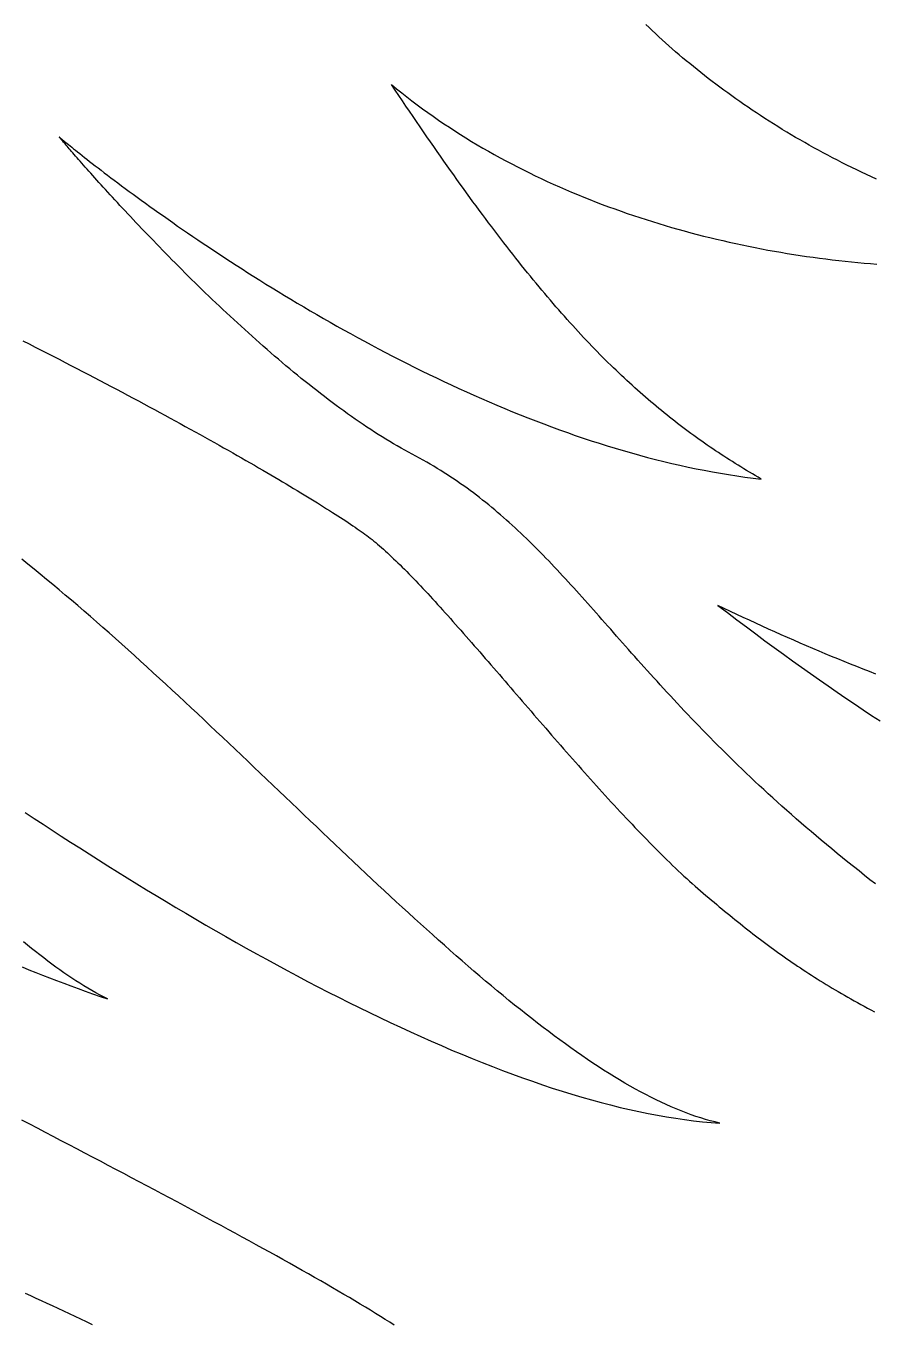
# Model space of a CAD drawing. Extents: x 5 to 105, y 2 to 136.
# Drawn here: x 66.78 to 73.09, y 69.53 to 79.2 of the extents above; entities that cross this region are included whole.
import ezdxf

# ---------------------------------------------------------------- set-up
doc = ezdxf.new("R2010")
doc.units = 0
doc.layers.get('0').update_dxf_attribs({"linetype": 'CONTINUOUS'})

msp = doc.modelspace()

# ---------------------------------------------------------------- linework, layer by layer
at = {"color": 7}
for points in [[(73.1193, 78.0607, 0), (73.0821, 78.0775, 0), (73.0452, 78.0946, 0), (73.0085, 78.1118, 0), (72.972, 78.1292, 0), (72.9357, 78.1468, 0), (72.8997, 78.1645, 0), (72.8638, 78.1825, 0), (72.8281, 78.2007, 0), (72.7927, 78.219, 0), (72.7574, 78.2375, 0), (72.7224, 78.2561, 0), (72.6876, 78.275, 0), (72.6531, 78.294, 0), (72.6187, 78.3131, 0), (72.5846, 78.3324, 0), (72.5507, 78.3519, 0), (72.517, 78.3715, 0), (72.4836, 78.3912, 0), (72.4504, 78.4111, 0), (72.4174, 78.4312, 0), (72.3847, 78.4513, 0), (72.3522, 78.4716, 0), (72.3199, 78.492, 0), (72.2879, 78.5126, 0), (72.2561, 78.5332, 0), (72.2246, 78.554, 0), (72.1933, 78.5749, 0), (72.1622, 78.5958, 0), (72.1314, 78.6169, 0), (72.1009, 78.6381, 0), (72.0706, 78.6594, 0), (72.0406, 78.6808, 0), (72.0108, 78.7023, 0), (71.9813, 78.7238, 0), (71.952, 78.7454, 0), (71.923, 78.7672, 0), (71.8943, 78.7889, 0), (71.8658, 78.8108, 0), (71.8376, 78.8327, 0), (71.8097, 78.8547, 0), (71.782, 78.8767, 0), (71.7546, 78.8988, 0), (71.7275, 78.921, 0), (71.7007, 78.9432, 0), (71.6741, 78.9654, 0), (71.6478, 78.9877, 0), (71.6218, 79.01, 0), (71.5961, 79.0324, 0), (71.5706, 79.0548, 0), (71.5455, 79.0772, 0), (71.5206, 79.0996, 0), (71.496, 79.1221, 0), (71.4717, 79.1446, 0), (71.4477, 79.167, 0), (71.424, 79.1895, 0), (71.4006, 79.212, 0)], [(72.2597, 75.8242, 0), (72.2379, 75.8369, 0), (72.2162, 75.8496, 0), (72.1946, 75.8624, 0), (72.173, 75.8752, 0), (72.1515, 75.8881, 0), (72.1301, 75.9011, 0), (72.1088, 75.9141, 0), (72.0876, 75.9272, 0), (72.0664, 75.9404, 0), (72.0454, 75.9537, 0), (72.0244, 75.967, 0), (72.0034, 75.9804, 0), (71.9825, 75.9939, 0), (71.9617, 76.0075, 0), (71.941, 76.0212, 0), (71.9203, 76.035, 0), (71.8996, 76.0489, 0), (71.8791, 76.0628, 0), (71.8585, 76.0769, 0), (71.8381, 76.0911, 0), (71.8177, 76.1054, 0), (71.7973, 76.1198, 0), (71.777, 76.1343, 0), (71.7567, 76.1489, 0), (71.7364, 76.1636, 0), (71.7162, 76.1785, 0), (71.6961, 76.1935, 0), (71.6759, 76.2086, 0), (71.6558, 76.2238, 0), (71.6358, 76.2392, 0), (71.6157, 76.2547, 0), (71.5957, 76.2703, 0), (71.5757, 76.2861, 0), (71.5557, 76.302, 0), (71.5358, 76.318, 0), (71.5159, 76.3342, 0), (71.496, 76.3506, 0), (71.4761, 76.3671, 0), (71.4562, 76.3837, 0), (71.4363, 76.4006, 0), (71.4164, 76.4175, 0), (71.3966, 76.4347, 0), (71.3767, 76.452, 0), (71.3568, 76.4694, 0), (71.337, 76.4871, 0), (71.3171, 76.5049, 0), (71.2972, 76.5229, 0), (71.2774, 76.541, 0), (71.2575, 76.5594, 0), (71.2376, 76.5779, 0), (71.2177, 76.5966, 0), (71.1977, 76.6155, 0), (71.1778, 76.6346, 0), (71.1578, 76.6539, 0), (71.1379, 76.6734, 0), (71.1178, 76.6931, 0), (71.0978, 76.7129, 0), (71.0777, 76.733, 0), (71.0576, 76.7533, 0), (71.0375, 76.7738, 0), (71.0174, 76.7946, 0), (70.9972, 76.8155, 0), (70.9769, 76.8367, 0), (70.9566, 76.858, 0), (70.9363, 76.8796, 0), (70.9159, 76.9014, 0), (70.8955, 76.9235, 0), (70.8751, 76.9458, 0), (70.8545, 76.9683, 0), (70.834, 76.9911, 0), (70.8134, 77.014, 0), (70.7927, 77.0373, 0), (70.7719, 77.0608, 0), (70.7511, 77.0845, 0), (70.7302, 77.1085, 0), (70.7093, 77.1327, 0), (70.6883, 77.1572, 0), (70.6672, 77.1819, 0), (70.6461, 77.2069, 0), (70.6249, 77.2322, 0), (70.6036, 77.2577, 0), (70.5822, 77.2835, 0), (70.5607, 77.3096, 0), (70.5392, 77.3359, 0), (70.5176, 77.3625, 0), (70.4958, 77.3894, 0), (70.474, 77.4166, 0), (70.4521, 77.4441, 0), (70.4301, 77.4718, 0), (70.4081, 77.4998, 0), (70.3859, 77.5282, 0), (70.3636, 77.5568, 0), (70.3412, 77.5857, 0), (70.3187, 77.6149, 0), (70.2961, 77.6445, 0), (70.2734, 77.6743, 0), (70.2506, 77.7044, 0), (70.2277, 77.7349, 0), (70.2046, 77.7656, 0), (70.1815, 77.7967, 0), (70.1582, 77.8281, 0), (70.1348, 77.8598, 0), (70.1113, 77.8919, 0), (70.0876, 77.9242, 0), (70.0638, 77.9569, 0), (70.0399, 77.99, 0), (70.0159, 78.0233, 0), (69.9917, 78.057, 0), (69.9674, 78.0911, 0), (69.943, 78.1254, 0), (69.9184, 78.1602, 0), (69.8937, 78.1952, 0), (69.8688, 78.2307, 0), (69.8438, 78.2664, 0), (69.8186, 78.3026, 0), (69.7933, 78.3391, 0), (69.7678, 78.3759, 0), (69.7422, 78.4131, 0), (69.7164, 78.4507, 0), (69.6905, 78.4887, 0), (69.6644, 78.527, 0), (69.6381, 78.5657, 0), (69.6117, 78.6048, 0), (69.5851, 78.6442, 0), (69.5583, 78.6841, 0), (69.5313, 78.7243, 0), (69.5042, 78.7649, 0)], [(69.5042, 78.7649, 0), (69.5418, 78.734, 0), (69.5797, 78.7035, 0), (69.618, 78.6734, 0), (69.6565, 78.6437, 0), (69.6954, 78.6143, 0), (69.7346, 78.5853, 0), (69.7741, 78.5568, 0), (69.8139, 78.5286, 0), (69.854, 78.5008, 0), (69.8944, 78.4733, 0), (69.9351, 78.4463, 0), (69.976, 78.4196, 0), (70.0173, 78.3933, 0), (70.0588, 78.3674, 0), (70.1005, 78.3418, 0), (70.1426, 78.3166, 0), (70.1849, 78.2918, 0), (70.2274, 78.2674, 0), (70.2702, 78.2433, 0), (70.3132, 78.2196, 0), (70.3564, 78.1963, 0), (70.3999, 78.1733, 0), (70.4436, 78.1507, 0), (70.4875, 78.1284, 0), (70.5316, 78.1066, 0), (70.5759, 78.085, 0), (70.6204, 78.0639, 0), (70.6652, 78.0431, 0), (70.7101, 78.0226, 0), (70.7551, 78.0025, 0), (70.8004, 77.9828, 0), (70.8458, 77.9634, 0), (70.8914, 77.9444, 0), (70.9372, 77.9257, 0), (70.9831, 77.9074, 0), (71.0292, 77.8894, 0), (71.0754, 77.8718, 0), (71.1218, 77.8545, 0), (71.1683, 77.8376, 0), (71.2149, 77.821, 0), (71.2616, 77.8047, 0), (71.3085, 77.7888, 0), (71.3555, 77.7732, 0), (71.4026, 77.758, 0), (71.4497, 77.7431, 0), (71.497, 77.7286, 0), (71.5444, 77.7143, 0), (71.5918, 77.7005, 0), (71.6394, 77.6869, 0), (71.687, 77.6737, 0), (71.7347, 77.6608, 0), (71.7824, 77.6483, 0), (71.8302, 77.636, 0), (71.8781, 77.6241, 0), (71.926, 77.6126, 0), (71.9739, 77.6013, 0), (72.0219, 77.5904, 0), (72.0699, 77.5798, 0), (72.118, 77.5695, 0), (72.166, 77.5596, 0), (72.2141, 77.55, 0), (72.2622, 77.5406, 0), (72.3103, 77.5316, 0), (72.3584, 77.523, 0), (72.4065, 77.5146, 0), (72.4545, 77.5065, 0), (72.5026, 77.4988, 0), (72.5506, 77.4914, 0), (72.5986, 77.4842, 0), (72.6466, 77.4774, 0), (72.6945, 77.4709, 0), (72.7424, 77.4647, 0), (72.7902, 77.4588, 0), (72.838, 77.4533, 0), (72.8857, 77.448, 0), (72.9334, 77.443, 0), (72.981, 77.4383, 0), (73.0285, 77.4339, 0), (73.0759, 77.4298, 0), (73.1232, 77.4261, 0)], [(69.6584, 76.0092, 0), (69.6307, 76.024, 0), (69.6028, 76.0392, 0), (69.5749, 76.0548, 0), (69.5469, 76.0708, 0), (69.5187, 76.0872, 0), (69.4905, 76.1039, 0), (69.4623, 76.1211, 0), (69.4339, 76.1386, 0), (69.4055, 76.1564, 0), (69.377, 76.1746, 0), (69.3485, 76.1931, 0), (69.3199, 76.212, 0), (69.2913, 76.2312, 0), (69.2626, 76.2506, 0), (69.2339, 76.2704, 0), (69.2052, 76.2905, 0), (69.1764, 76.3109, 0), (69.1476, 76.3315, 0), (69.1189, 76.3524, 0), (69.09, 76.3736, 0), (69.0612, 76.395, 0), (69.0324, 76.4167, 0), (69.0036, 76.4386, 0), (68.9748, 76.4607, 0), (68.9461, 76.4831, 0), (68.9173, 76.5056, 0), (68.8886, 76.5284, 0), (68.8599, 76.5514, 0), (68.8312, 76.5745, 0), (68.8026, 76.5978, 0), (68.774, 76.6213, 0), (68.7455, 76.6449, 0), (68.717, 76.6687, 0), (68.6886, 76.6927, 0), (68.6603, 76.7167, 0), (68.632, 76.7409, 0), (68.6039, 76.7652, 0), (68.5758, 76.7897, 0), (68.5477, 76.8142, 0), (68.5198, 76.8388, 0), (68.492, 76.8635, 0), (68.4643, 76.8883, 0), (68.4366, 76.9131, 0), (68.4091, 76.938, 0), (68.3818, 76.9629, 0), (68.3545, 76.9879, 0), (68.3274, 77.013, 0), (68.3004, 77.038, 0), (68.2735, 77.0631, 0), (68.2468, 77.0881, 0), (68.2202, 77.1132, 0), (68.1938, 77.1383, 0), (68.1676, 77.1633, 0), (68.1415, 77.1883, 0), (68.1155, 77.2133, 0), (68.0898, 77.2382, 0), (68.0642, 77.2631, 0), (68.0389, 77.2879, 0), (68.0137, 77.3127, 0), (67.9887, 77.3374, 0), (67.9639, 77.362, 0), (67.9393, 77.3865, 0), (67.9149, 77.4109, 0), (67.8907, 77.4351, 0), (67.8668, 77.4593, 0), (67.8431, 77.4834, 0), (67.8196, 77.5073, 0), (67.7963, 77.531, 0), (67.7733, 77.5546, 0), (67.7506, 77.5781, 0), (67.728, 77.6014, 0), (67.7058, 77.6245, 0), (67.6838, 77.6474, 0), (67.6621, 77.6701, 0), (67.6406, 77.6926, 0), (67.6194, 77.7149, 0), (67.5985, 77.737, 0), (67.5779, 77.7589, 0), (67.5576, 77.7805, 0), (67.5376, 77.8018, 0), (67.5178, 77.823, 0), (67.4984, 77.8438, 0), (67.4793, 77.8644, 0), (67.4606, 77.8847, 0), (67.4421, 77.9047, 0), (67.424, 77.9245, 0), (67.4062, 77.9439, 0), (67.3887, 77.963, 0), (67.3716, 77.9818, 0), (67.3548, 78.0002, 0), (67.3384, 78.0183, 0), (67.3224, 78.0361, 0), (67.3067, 78.0535, 0), (67.2914, 78.0706, 0), (67.2764, 78.0872, 0), (67.2618, 78.1035, 0), (67.2477, 78.1195, 0), (67.2339, 78.135, 0), (67.2205, 78.1501, 0), (67.2075, 78.1648, 0), (67.1949, 78.179, 0), (67.1827, 78.1929, 0), (67.1709, 78.2063, 0), (67.1596, 78.2192, 0), (67.1486, 78.2317, 0), (67.1382, 78.2438, 0), (67.1281, 78.2553, 0), (67.1185, 78.2664, 0), (67.1093, 78.277, 0), (67.1006, 78.2871, 0), (67.0923, 78.2966, 0), (67.0845, 78.3057, 0), (67.0772, 78.3142, 0), (67.0703, 78.3223, 0), (67.0639, 78.3297, 0), (67.058, 78.3366, 0), (67.0526, 78.343, 0), (67.0477, 78.3488, 0), (67.0432, 78.354, 0), (67.0393, 78.3587, 0), (67.0359, 78.3627, 0), (67.033, 78.3662, 0), (67.0306, 78.369, 0), (67.0287, 78.3712, 0), (67.0274, 78.3728, 0), (67.0266, 78.3738, 0), (67.0263, 78.3741, 0)], [(67.0263, 78.3741, 0), (67.0268, 78.3737, 0), (67.0283, 78.3724, 0), (67.0307, 78.3704, 0), (67.0342, 78.3675, 0), (67.0386, 78.3639, 0), (67.0439, 78.3594, 0), (67.0502, 78.3542, 0), (67.0574, 78.3482, 0), (67.0656, 78.3415, 0), (67.0747, 78.3341, 0), (67.0847, 78.326, 0), (67.0955, 78.3171, 0), (67.1073, 78.3076, 0), (67.12, 78.2973, 0), (67.1336, 78.2864, 0), (67.148, 78.2749, 0), (67.1633, 78.2627, 0), (67.1795, 78.2499, 0), (67.1965, 78.2364, 0), (67.2143, 78.2224, 0), (67.233, 78.2077, 0), (67.2525, 78.1925, 0), (67.2728, 78.1767, 0), (67.2939, 78.1604, 0), (67.3158, 78.1435, 0), (67.3385, 78.126, 0), (67.362, 78.1081, 0), (67.3863, 78.0897, 0), (67.4113, 78.0707, 0), (67.4371, 78.0513, 0), (67.4636, 78.0314, 0), (67.4909, 78.0111, 0), (67.5189, 77.9903, 0), (67.5476, 77.969, 0), (67.5771, 77.9474, 0), (67.6072, 77.9253, 0), (67.6381, 77.9029, 0), (67.6697, 77.8801, 0), (67.7019, 77.8569, 0), (67.7348, 77.8333, 0), (67.7684, 77.8094, 0), (67.8026, 77.7852, 0), (67.8375, 77.7606, 0), (67.8731, 77.7357, 0), (67.9092, 77.7106, 0), (67.946, 77.6851, 0), (67.9834, 77.6594, 0), (68.0215, 77.6335, 0), (68.0601, 77.6072, 0), (68.0993, 77.5808, 0), (68.1391, 77.5541, 0), (68.1795, 77.5272, 0), (68.2205, 77.5002, 0), (68.262, 77.4729, 0), (68.3041, 77.4455, 0), (68.3467, 77.4179, 0), (68.3899, 77.3901, 0), (68.4336, 77.3623, 0), (68.4778, 77.3343, 0), (68.5225, 77.3062, 0), (68.5677, 77.278, 0), (68.6134, 77.2497, 0), (68.6597, 77.2213, 0), (68.7064, 77.1929, 0), (68.7535, 77.1645, 0), (68.8011, 77.136, 0), (68.8492, 77.1074, 0), (68.8978, 77.0789, 0), (68.9467, 77.0504, 0), (68.9961, 77.0219, 0), (69.046, 76.9934, 0), (69.0962, 76.9649, 0), (69.1469, 76.9365, 0), (69.1979, 76.9082, 0), (69.2493, 76.88, 0), (69.3012, 76.8518, 0), (69.3533, 76.8237, 0), (69.4059, 76.7958, 0), (69.4588, 76.768, 0), (69.5121, 76.7403, 0), (69.5657, 76.7127, 0), (69.6196, 76.6854, 0), (69.6739, 76.6582, 0), (69.7285, 76.6312, 0), (69.7834, 76.6044, 0), (69.8386, 76.5778, 0), (69.8941, 76.5514, 0), (69.9498, 76.5253, 0), (70.0059, 76.4994, 0), (70.0622, 76.4738, 0), (70.1188, 76.4484, 0), (70.1756, 76.4234, 0), (70.2327, 76.3986, 0), (70.29, 76.3742, 0), (70.3475, 76.3501, 0), (70.4053, 76.3263, 0), (70.4632, 76.3029, 0), (70.5214, 76.2798, 0), (70.5798, 76.2571, 0), (70.6383, 76.2348, 0), (70.697, 76.2129, 0), (70.7559, 76.1914, 0), (70.815, 76.1704, 0), (70.8742, 76.1497, 0), (70.9335, 76.1296, 0), (70.993, 76.1098, 0), (71.0527, 76.0906, 0), (71.1124, 76.0718, 0), (71.1723, 76.0536, 0), (71.2322, 76.0358, 0), (71.2923, 76.0186, 0), (71.3524, 76.0019, 0), (71.4127, 75.9857, 0), (71.473, 75.9702, 0), (71.5333, 75.9552, 0), (71.5938, 75.9407, 0), (71.6542, 75.9269, 0), (71.7147, 75.9137, 0), (71.7753, 75.9011, 0), (71.8358, 75.8891, 0), (71.8964, 75.8778, 0), (71.957, 75.8672, 0), (72.0176, 75.8572, 0), (72.0781, 75.8479, 0), (72.1387, 75.8393, 0), (72.1992, 75.8314, 0), (72.2597, 75.8242, 0)], [(66.7561, 76.854, 0), (66.8016, 76.831, 0), (66.8469, 76.808, 0), (66.892, 76.7851, 0), (66.9368, 76.7623, 0), (66.9814, 76.7395, 0), (67.0257, 76.7167, 0), (67.0697, 76.694, 0), (67.1136, 76.6714, 0), (67.1571, 76.6488, 0), (67.2004, 76.6264, 0), (67.2434, 76.604, 0), (67.2861, 76.5816, 0), (67.3286, 76.5594, 0), (67.3707, 76.5372, 0), (67.4126, 76.5151, 0), (67.4542, 76.4932, 0), (67.4955, 76.4713, 0), (67.5365, 76.4495, 0), (67.5772, 76.4278, 0), (67.6175, 76.4062, 0), (67.6576, 76.3847, 0), (67.6973, 76.3633, 0), (67.7367, 76.342, 0), (67.7758, 76.3209, 0), (67.8146, 76.2998, 0), (67.853, 76.2789, 0), (67.891, 76.2581, 0), (67.9288, 76.2374, 0), (67.9661, 76.2169, 0), (68.0032, 76.1965, 0), (68.0398, 76.1762, 0), (68.0761, 76.1561, 0), (68.1121, 76.1361, 0), (68.1476, 76.1162, 0), (68.1828, 76.0965, 0), (68.2176, 76.077, 0), (68.252, 76.0576, 0), (68.2861, 76.0384, 0), (68.3197, 76.0193, 0), (68.3529, 76.0004, 0), (68.3858, 75.9816, 0), (68.4182, 75.963, 0), (68.4502, 75.9446, 0), (68.4818, 75.9264, 0), (68.513, 75.9083, 0), (68.5438, 75.8905, 0), (68.5741, 75.8728, 0), (68.604, 75.8553, 0), (68.6335, 75.838, 0), (68.6625, 75.8208, 0), (68.6911, 75.8039, 0), (68.7192, 75.7872, 0), (68.7469, 75.7707, 0), (68.7741, 75.7544, 0), (68.8008, 75.7383, 0), (68.8271, 75.7224, 0), (68.8529, 75.7067, 0), (68.8782, 75.6912, 0), (68.9031, 75.676, 0), (68.9274, 75.661, 0), (68.9513, 75.6462, 0), (68.9747, 75.6316, 0), (68.9976, 75.6173, 0), (69.02, 75.6032, 0), (69.0418, 75.5893, 0), (69.0632, 75.5757, 0), (69.084, 75.5623, 0), (69.1044, 75.5492, 0), (69.1242, 75.5364, 0), (69.1434, 75.5238, 0), (69.1622, 75.5114, 0), (69.1804, 75.4993, 0), (69.198, 75.4875, 0), (69.2151, 75.4759, 0), (69.2317, 75.4646, 0), (69.2477, 75.4536, 0), (69.2631, 75.4428, 0), (69.278, 75.4324, 0), (69.2923, 75.4222, 0), (69.3061, 75.4123, 0), (69.3192, 75.4027, 0)], [(72.9486, 72.935, 0), (72.9073, 72.968, 0), (72.8665, 73.0009, 0), (72.8263, 73.0336, 0), (72.7865, 73.0662, 0), (72.7473, 73.0986, 0), (72.7085, 73.1309, 0), (72.6702, 73.1632, 0), (72.6324, 73.1952, 0), (72.5951, 73.2272, 0), (72.5582, 73.259, 0), (72.5218, 73.2907, 0), (72.4858, 73.3222, 0), (72.4503, 73.3537, 0), (72.4152, 73.385, 0), (72.3805, 73.4161, 0), (72.3462, 73.4472, 0), (72.3124, 73.4781, 0), (72.279, 73.5089, 0), (72.246, 73.5395, 0), (72.2133, 73.57, 0), (72.1811, 73.6004, 0), (72.1493, 73.6306, 0), (72.1178, 73.6608, 0), (72.0867, 73.6907, 0), (72.056, 73.7206, 0), (72.0256, 73.7503, 0), (71.9956, 73.7799, 0), (71.9659, 73.8093, 0), (71.9366, 73.8386, 0), (71.9076, 73.8678, 0), (71.8789, 73.8969, 0), (71.8505, 73.9258, 0), (71.8225, 73.9545, 0), (71.7947, 73.9832, 0), (71.7673, 74.0117, 0), (71.7402, 74.04, 0), (71.7133, 74.0682, 0), (71.6867, 74.0963, 0), (71.6604, 74.1243, 0), (71.6344, 74.1521, 0), (71.6086, 74.1798, 0), (71.5831, 74.2073, 0), (71.5578, 74.2347, 0), (71.5328, 74.2619, 0), (71.508, 74.2891, 0), (71.4834, 74.316, 0), (71.4591, 74.3429, 0), (71.4349, 74.3696, 0), (71.411, 74.3961, 0), (71.3873, 74.4225, 0), (71.3638, 74.4488, 0), (71.3405, 74.4749, 0), (71.3173, 74.5009, 0), (71.2943, 74.5268, 0), (71.2715, 74.5525, 0), (71.2489, 74.578, 0), (71.2264, 74.6035, 0), (71.2041, 74.6287, 0), (71.1819, 74.6539, 0), (71.1599, 74.6789, 0), (71.138, 74.7037, 0), (71.1162, 74.7284, 0), (71.0945, 74.7529, 0), (71.0729, 74.7774, 0), (71.0515, 74.8016, 0), (71.0301, 74.8257, 0), (71.0089, 74.8497, 0), (70.9877, 74.8735, 0), (70.9666, 74.8972, 0), (70.9456, 74.9207, 0), (70.9247, 74.9441, 0), (70.9038, 74.9674, 0), (70.8829, 74.9904, 0), (70.8621, 75.0134, 0), (70.8414, 75.0362, 0), (70.8207, 75.0588, 0), (70.8, 75.0813, 0), (70.7793, 75.1037, 0), (70.7587, 75.1259, 0), (70.738, 75.1479, 0), (70.7174, 75.1698, 0), (70.6968, 75.1915, 0), (70.6761, 75.2131, 0), (70.6554, 75.2346, 0), (70.6347, 75.2559, 0), (70.614, 75.277, 0), (70.5932, 75.298, 0), (70.5724, 75.3188, 0), (70.5516, 75.3395, 0), (70.5307, 75.36, 0), (70.5097, 75.3804, 0), (70.4887, 75.4006, 0), (70.4675, 75.4207, 0), (70.4463, 75.4406, 0), (70.4251, 75.4604, 0), (70.4037, 75.48, 0), (70.3822, 75.4994, 0), (70.3606, 75.5187, 0), (70.3389, 75.5378, 0), (70.3171, 75.5568, 0), (70.2951, 75.5757, 0), (70.273, 75.5943, 0), (70.2508, 75.6128, 0), (70.2284, 75.6312, 0), (70.2059, 75.6494, 0), (70.1832, 75.6674, 0), (70.1604, 75.6853, 0), (70.1373, 75.703, 0), (70.1141, 75.7206, 0), (70.0907, 75.738, 0), (70.0671, 75.7552, 0), (70.0434, 75.7723, 0), (70.0194, 75.7892, 0), (69.9952, 75.806, 0), (69.9708, 75.8226, 0), (69.9461, 75.8391, 0), (69.9213, 75.8553, 0), (69.8961, 75.8715, 0), (69.8708, 75.8874, 0), (69.8452, 75.9032, 0), (69.8193, 75.9189, 0), (69.7932, 75.9343, 0), (69.7668, 75.9496, 0), (69.7401, 75.9648, 0), (69.7132, 75.9798, 0), (69.686, 75.9946, 0), (69.6584, 76.0092, 0)], [(69.3192, 75.4027, 0), (69.3322, 75.393, 0), (69.3454, 75.3829, 0), (69.3588, 75.3723, 0), (69.3724, 75.3614, 0), (69.3863, 75.35, 0), (69.4003, 75.3383, 0), (69.4145, 75.3261, 0), (69.429, 75.3136, 0), (69.4436, 75.3006, 0), (69.4584, 75.2873, 0), (69.4735, 75.2736, 0), (69.4887, 75.2596, 0), (69.5041, 75.2452, 0), (69.5197, 75.2304, 0), (69.5354, 75.2153, 0), (69.5514, 75.1998, 0), (69.5675, 75.184, 0), (69.5838, 75.1679, 0), (69.6003, 75.1514, 0), (69.6169, 75.1346, 0), (69.6337, 75.1175, 0), (69.6507, 75.1001, 0), (69.6678, 75.0824, 0), (69.6851, 75.0644, 0), (69.7026, 75.0461, 0), (69.7202, 75.0275, 0), (69.738, 75.0087, 0), (69.7559, 74.9895, 0), (69.7739, 74.9701, 0), (69.7921, 74.9504, 0), (69.8105, 74.9305, 0), (69.829, 74.9104, 0), (69.8476, 74.8899, 0), (69.8663, 74.8693, 0), (69.8852, 74.8484, 0), (69.9043, 74.8273, 0), (69.9234, 74.8059, 0), (69.9427, 74.7844, 0), (69.9621, 74.7626, 0), (69.9816, 74.7407, 0), (70.0012, 74.7185, 0), (70.0209, 74.6962, 0), (70.0408, 74.6736, 0), (70.0607, 74.6509, 0), (70.0808, 74.628, 0), (70.101, 74.605, 0), (70.1213, 74.5817, 0), (70.1416, 74.5584, 0), (70.1621, 74.5348, 0), (70.1827, 74.5112, 0), (70.2033, 74.4874, 0), (70.2241, 74.4634, 0), (70.2449, 74.4393, 0), (70.2658, 74.4152, 0), (70.2868, 74.3909, 0), (70.3079, 74.3664, 0), (70.329, 74.3419, 0), (70.3503, 74.3173, 0), (70.3716, 74.2926, 0), (70.3929, 74.2678, 0), (70.4144, 74.2429, 0), (70.4359, 74.218, 0), (70.4574, 74.193, 0), (70.479, 74.1679, 0), (70.5007, 74.1428, 0), (70.5224, 74.1176, 0), (70.5442, 74.0923, 0), (70.566, 74.0671, 0), (70.5879, 74.0418, 0), (70.6098, 74.0165, 0), (70.6318, 73.9911, 0), (70.6538, 73.9657, 0), (70.6758, 73.9404, 0), (70.6978, 73.915, 0), (70.7199, 73.8896, 0), (70.7421, 73.8643, 0), (70.7642, 73.8389, 0), (70.7864, 73.8136, 0), (70.8086, 73.7883, 0), (70.8308, 73.763, 0), (70.853, 73.7378, 0), (70.8752, 73.7126, 0), (70.8975, 73.6874, 0), (70.9197, 73.6623, 0), (70.942, 73.6373, 0), (70.9643, 73.6123, 0), (70.9865, 73.5875, 0), (71.0088, 73.5626, 0), (71.0311, 73.5379, 0), (71.0533, 73.5133, 0), (71.0755, 73.4887, 0), (71.0978, 73.4643, 0), (71.12, 73.44, 0), (71.1422, 73.4158, 0), (71.1644, 73.3917, 0), (71.1865, 73.3677, 0), (71.2087, 73.3439, 0), (71.2308, 73.3202, 0), (71.2528, 73.2966, 0), (71.2749, 73.2732, 0), (71.2969, 73.25, 0), (71.3188, 73.2269, 0), (71.3408, 73.2039, 0), (71.3627, 73.1812, 0), (71.3845, 73.1586, 0), (71.4063, 73.1362, 0), (71.428, 73.114, 0), (71.4497, 73.092, 0), (71.4714, 73.0702, 0), (71.4929, 73.0486, 0), (71.5145, 73.0273, 0), (71.5359, 73.0061, 0), (71.5573, 72.9852, 0), (71.5786, 72.9645, 0), (71.5999, 72.944, 0), (71.621, 72.9238, 0), (71.6422, 72.9038, 0), (71.6632, 72.8841, 0), (71.6841, 72.8646, 0), (71.705, 72.8455, 0), (71.7258, 72.8265, 0), (71.7464, 72.8079, 0), (71.767, 72.7895, 0), (71.7875, 72.7715, 0), (71.808, 72.7537, 0), (71.8283, 72.7362, 0), (71.8485, 72.7191, 0)], [(71.9514, 71.0227, 0), (71.9163, 71.0309, 0), (71.8809, 71.04, 0), (71.8453, 71.05, 0), (71.8095, 71.0609, 0), (71.7734, 71.0726, 0), (71.7371, 71.0852, 0), (71.7005, 71.0986, 0), (71.6637, 71.1128, 0), (71.6267, 71.1279, 0), (71.5894, 71.1437, 0), (71.552, 71.1604, 0), (71.5143, 71.1778, 0), (71.4763, 71.196, 0), (71.4382, 71.2149, 0), (71.3998, 71.2346, 0), (71.3613, 71.255, 0), (71.3225, 71.2762, 0), (71.2835, 71.2981, 0), (71.2443, 71.3206, 0), (71.2049, 71.3439, 0), (71.1653, 71.3679, 0), (71.1255, 71.3925, 0), (71.0856, 71.4177, 0), (71.0454, 71.4437, 0), (71.005, 71.4702, 0), (70.9645, 71.4974, 0), (70.9237, 71.5252, 0), (70.8828, 71.5536, 0), (70.8417, 71.5826, 0), (70.8005, 71.6122, 0), (70.759, 71.6423, 0), (70.7174, 71.673, 0), (70.6756, 71.7043, 0), (70.6337, 71.7361, 0), (70.5916, 71.7684, 0), (70.5493, 71.8012, 0), (70.5069, 71.8346, 0), (70.4643, 71.8684, 0), (70.4216, 71.9027, 0), (70.3787, 71.9375, 0), (70.3357, 71.9727, 0), (70.2925, 72.0084, 0), (70.2492, 72.0446, 0), (70.2057, 72.0811, 0), (70.1622, 72.1181, 0), (70.1184, 72.1554, 0), (70.0746, 72.1932, 0), (70.0306, 72.2313, 0), (69.9865, 72.2699, 0), (69.9423, 72.3087, 0), (69.898, 72.348, 0), (69.8535, 72.3875, 0), (69.8089, 72.4274, 0), (69.7642, 72.4676, 0), (69.7194, 72.5081, 0), (69.6745, 72.5489, 0), (69.6295, 72.59, 0), (69.5844, 72.6314, 0), (69.5392, 72.673, 0), (69.4939, 72.7148, 0), (69.4485, 72.7569, 0), (69.403, 72.7993, 0), (69.3574, 72.8418, 0), (69.3118, 72.8845, 0), (69.266, 72.9275, 0), (69.2202, 72.9706, 0), (69.1743, 73.0139, 0), (69.1283, 73.0573, 0), (69.0823, 73.1009, 0), (69.0362, 73.1447, 0), (68.99, 73.1886, 0), (68.9437, 73.2325, 0), (68.8974, 73.2766, 0), (68.851, 73.3208, 0), (68.8046, 73.3651, 0), (68.7581, 73.4094, 0), (68.7116, 73.4538, 0), (68.665, 73.4982, 0), (68.6184, 73.5427, 0), (68.5717, 73.5872, 0), (68.525, 73.6318, 0), (68.4783, 73.6763, 0), (68.4315, 73.7208, 0), (68.3847, 73.7653, 0), (68.3378, 73.8098, 0), (68.291, 73.8542, 0), (68.2441, 73.8986, 0), (68.1972, 73.9429, 0), (68.1502, 73.9872, 0), (68.1033, 74.0314, 0), (68.0563, 74.0755, 0), (68.0093, 74.1194, 0), (67.9623, 74.1633, 0), (67.9153, 74.207, 0), (67.8683, 74.2506, 0), (67.8213, 74.294, 0), (67.7744, 74.3373, 0), (67.7274, 74.3804, 0), (67.6804, 74.4233, 0), (67.6334, 74.466, 0), (67.5864, 74.5086, 0), (67.5395, 74.5509, 0), (67.4926, 74.5929, 0), (67.4457, 74.6348, 0), (67.3988, 74.6764, 0), (67.3519, 74.7177, 0), (67.3051, 74.7587, 0), (67.2583, 74.7995, 0), (67.2115, 74.84, 0), (67.1648, 74.8801, 0), (67.1181, 74.92, 0), (67.0715, 74.9595, 0), (67.0249, 74.9987, 0), (66.9783, 75.0375, 0), (66.9318, 75.076, 0), (66.8854, 75.1141, 0), (66.839, 75.1518, 0), (66.7926, 75.1892, 0), (66.7463, 75.2261, 0)], [(73.1143, 74.3703, 0), (73.0673, 74.3885, 0), (73.0203, 74.4069, 0), (72.9733, 74.4256, 0), (72.9263, 74.4444, 0), (72.8793, 74.4634, 0), (72.8323, 74.4826, 0), (72.7852, 74.5019, 0), (72.7382, 74.5215, 0), (72.6912, 74.5413, 0), (72.6441, 74.5612, 0), (72.5971, 74.5814, 0), (72.55, 74.6017, 0), (72.503, 74.6222, 0), (72.4559, 74.6429, 0), (72.4089, 74.6638, 0), (72.3618, 74.6848, 0), (72.3147, 74.7061, 0), (72.2676, 74.7275, 0), (72.2205, 74.749, 0), (72.1734, 74.7708, 0), (72.1263, 74.7927, 0), (72.0792, 74.8148, 0), (72.0321, 74.837, 0), (71.985, 74.8595, 0), (71.9379, 74.8821, 0)], [(71.9379, 74.8821, 0), (72.0089, 74.8279, 0), (72.0795, 74.7744, 0), (72.1495, 74.7218, 0), (72.2192, 74.6699, 0), (72.2883, 74.6187, 0), (72.357, 74.5683, 0), (72.4253, 74.5187, 0), (72.4931, 74.4698, 0), (72.5604, 74.4216, 0), (72.6273, 74.3742, 0), (72.6938, 74.3274, 0), (72.7598, 74.2814, 0), (72.8254, 74.2362, 0), (72.8905, 74.1916, 0), (72.9552, 74.1478, 0), (73.0195, 74.1046, 0), (73.0834, 74.0622, 0), (73.1468, 74.0204, 0)], [(66.7725, 73.338, 0), (66.8387, 73.2943, 0), (66.9055, 73.2505, 0), (66.9729, 73.2064, 0), (67.041, 73.1623, 0), (67.1096, 73.118, 0), (67.1787, 73.0737, 0), (67.2484, 73.0293, 0), (67.3186, 72.9848, 0), (67.3893, 72.9404, 0), (67.4604, 72.8959, 0), (67.532, 72.8515, 0), (67.6041, 72.8071, 0), (67.6766, 72.7627, 0), (67.7495, 72.7185, 0), (67.8227, 72.6743, 0), (67.8963, 72.6303, 0), (67.9703, 72.5865, 0), (68.0446, 72.5428, 0), (68.1192, 72.4993, 0), (68.1941, 72.456, 0), (68.2693, 72.4129, 0), (68.3447, 72.3701, 0), (68.4203, 72.3276, 0), (68.4961, 72.2853, 0), (68.5722, 72.2434, 0), (68.6484, 72.2018, 0), (68.7248, 72.1606, 0), (68.8013, 72.1198, 0), (68.8779, 72.0793, 0), (68.9546, 72.0393, 0), (69.0314, 71.9997, 0), (69.1083, 71.9606, 0), (69.1852, 71.922, 0), (69.2621, 71.8839, 0), (69.339, 71.8463, 0), (69.416, 71.8093, 0), (69.4928, 71.7728, 0), (69.5697, 71.7369, 0), (69.6464, 71.7017, 0), (69.7231, 71.667, 0), (69.7996, 71.6331, 0), (69.8761, 71.5998, 0), (69.9523, 71.5672, 0), (70.0284, 71.5353, 0), (70.1044, 71.5041, 0), (70.1801, 71.4737, 0), (70.2556, 71.4441, 0), (70.3308, 71.4153, 0), (70.4058, 71.3873, 0), (70.4806, 71.3602, 0), (70.555, 71.3339, 0), (70.6291, 71.3086, 0), (70.7028, 71.2841, 0), (70.7762, 71.2605, 0), (70.8493, 71.2379, 0), (70.9219, 71.2163, 0), (70.9941, 71.1957, 0), (71.0659, 71.176, 0), (71.1373, 71.1575, 0), (71.2081, 71.1399, 0), (71.2785, 71.1235, 0), (71.3484, 71.1081, 0), (71.4177, 71.0939, 0), (71.4866, 71.0808, 0), (71.5548, 71.0688, 0), (71.6225, 71.0581, 0), (71.6895, 71.0485, 0), (71.756, 71.0402, 0), (71.8218, 71.0331, 0), (71.8869, 71.0273, 0), (71.9514, 71.0227, 0)], [(73.1114, 72.8053, 0), (73.0713, 72.8373, 0), (73.0308, 72.8696, 0), (72.9899, 72.9022, 0), (72.9486, 72.935, 0)], [(71.8485, 72.7191, 0), (71.8686, 72.7022, 0), (71.8886, 72.6854, 0), (71.9084, 72.6687, 0), (71.9282, 72.6522, 0), (71.9479, 72.6359, 0), (71.9675, 72.6196, 0), (71.987, 72.6035, 0), (72.0064, 72.5876, 0), (72.0258, 72.5717, 0), (72.0452, 72.556, 0), (72.0644, 72.5404, 0), (72.0837, 72.5249, 0), (72.1029, 72.5095, 0), (72.1221, 72.4942, 0), (72.1412, 72.479, 0), (72.1604, 72.464, 0), (72.1795, 72.449, 0), (72.1987, 72.4341, 0), (72.2179, 72.4193, 0), (72.237, 72.4046, 0), (72.2562, 72.39, 0), (72.2755, 72.3755, 0), (72.2948, 72.361, 0), (72.3141, 72.3466, 0), (72.3335, 72.3323, 0), (72.3529, 72.3181, 0), (72.3724, 72.3039, 0), (72.392, 72.2898, 0), (72.4117, 72.2758, 0), (72.4315, 72.2618, 0), (72.4514, 72.2478, 0), (72.4713, 72.2339, 0), (72.4914, 72.2201, 0), (72.5116, 72.2063, 0), (72.532, 72.1926, 0), (72.5525, 72.1788, 0), (72.5731, 72.1652, 0), (72.5939, 72.1515, 0), (72.6148, 72.1379, 0), (72.6359, 72.1243, 0), (72.6572, 72.1107, 0), (72.6787, 72.0971, 0), (72.7003, 72.0836, 0), (72.7222, 72.0701, 0), (72.7442, 72.0565, 0), (72.7665, 72.043, 0), (72.7889, 72.0295, 0), (72.8116, 72.016, 0), (72.8346, 72.0025, 0), (72.8578, 71.9889, 0), (72.8812, 71.9754, 0), (72.9049, 71.9618, 0), (72.9288, 71.9483, 0), (72.953, 71.9347, 0), (72.9775, 71.9211, 0), (73.0023, 71.9074, 0), (73.0274, 71.8938, 0), (73.0527, 71.8801, 0), (73.0784, 71.8663, 0), (73.1044, 71.8525, 0)], [(67.3863, 71.948, 0), (67.3571, 71.9629, 0), (67.3278, 71.9784, 0), (67.2984, 71.9945, 0), (67.2689, 72.0112, 0), (67.2394, 72.0285, 0), (67.2098, 72.0463, 0), (67.1801, 72.0647, 0), (67.1504, 72.0837, 0), (67.1206, 72.1031, 0), (67.0907, 72.1231, 0), (67.0608, 72.1436, 0), (67.0309, 72.1647, 0), (67.0009, 72.1862, 0), (66.9709, 72.2081, 0), (66.9408, 72.2306, 0), (66.9108, 72.2535, 0), (66.8807, 72.2768, 0), (66.8506, 72.3006, 0), (66.8205, 72.3247, 0), (66.7904, 72.3493, 0), (66.7603, 72.3743, 0)], [(66.7496, 72.1863, 0), (66.8001, 72.1657, 0), (66.8511, 72.1451, 0), (66.9026, 72.1248, 0), (66.9545, 72.1045, 0), (67.0068, 72.0844, 0), (67.0596, 72.0645, 0), (67.1129, 72.0447, 0), (67.1666, 72.025, 0), (67.2208, 72.0055, 0), (67.2755, 71.9862, 0), (67.3306, 71.967, 0), (67.3863, 71.948, 0)], [(69.5247, 69.5162, 0), (69.4912, 69.5376, 0), (69.4567, 69.5593, 0), (69.4213, 69.5815, 0), (69.385, 69.604, 0), (69.3478, 69.6268, 0), (69.3098, 69.6499, 0), (69.2708, 69.6734, 0), (69.231, 69.6972, 0), (69.1904, 69.7213, 0), (69.149, 69.7458, 0), (69.1068, 69.7705, 0), (69.0638, 69.7955, 0), (69.0201, 69.8208, 0), (68.9756, 69.8464, 0), (68.9304, 69.8722, 0), (68.8845, 69.8983, 0), (68.838, 69.9247, 0), (68.7908, 69.9513, 0), (68.7429, 69.9782, 0), (68.6944, 70.0053, 0), (68.6453, 70.0326, 0), (68.5957, 70.0601, 0), (68.5454, 70.0879, 0), (68.4946, 70.1158, 0), (68.4433, 70.144, 0), (68.3914, 70.1723, 0), (68.3391, 70.2009, 0), (68.2863, 70.2296, 0), (68.233, 70.2585, 0), (68.1793, 70.2875, 0), (68.1252, 70.3167, 0), (68.0706, 70.346, 0), (68.0157, 70.3755, 0), (67.9604, 70.4052, 0), (67.9048, 70.4349, 0), (67.8488, 70.4648, 0), (67.7925, 70.4947, 0), (67.736, 70.5248, 0), (67.6791, 70.555, 0), (67.622, 70.5853, 0), (67.5647, 70.6156, 0), (67.5071, 70.6461, 0), (67.4493, 70.6766, 0), (67.3914, 70.7071, 0), (67.3333, 70.7378, 0), (67.275, 70.7684, 0), (67.2166, 70.7991, 0), (67.1581, 70.8299, 0), (67.0996, 70.8607, 0), (67.0409, 70.8914, 0), (66.9822, 70.9223, 0), (66.9234, 70.9531, 0), (66.8647, 70.9839, 0), (66.8059, 71.0147, 0), (66.7472, 71.0454, 0)], [(66.7723, 69.7552, 0), (66.8121, 69.7369, 0), (66.8522, 69.7184, 0), (66.8926, 69.6998, 0), (66.9333, 69.6809, 0), (66.9744, 69.6618, 0), (67.0158, 69.6425, 0), (67.0575, 69.623, 0), (67.0996, 69.6032, 0), (67.1421, 69.5832, 0), (67.1849, 69.563, 0), (67.2281, 69.5425, 0), (67.2717, 69.5218, 0)]]:
    msp.add_polyline3d(points, dxfattribs=at)

doc.saveas('drawing.dxf')
